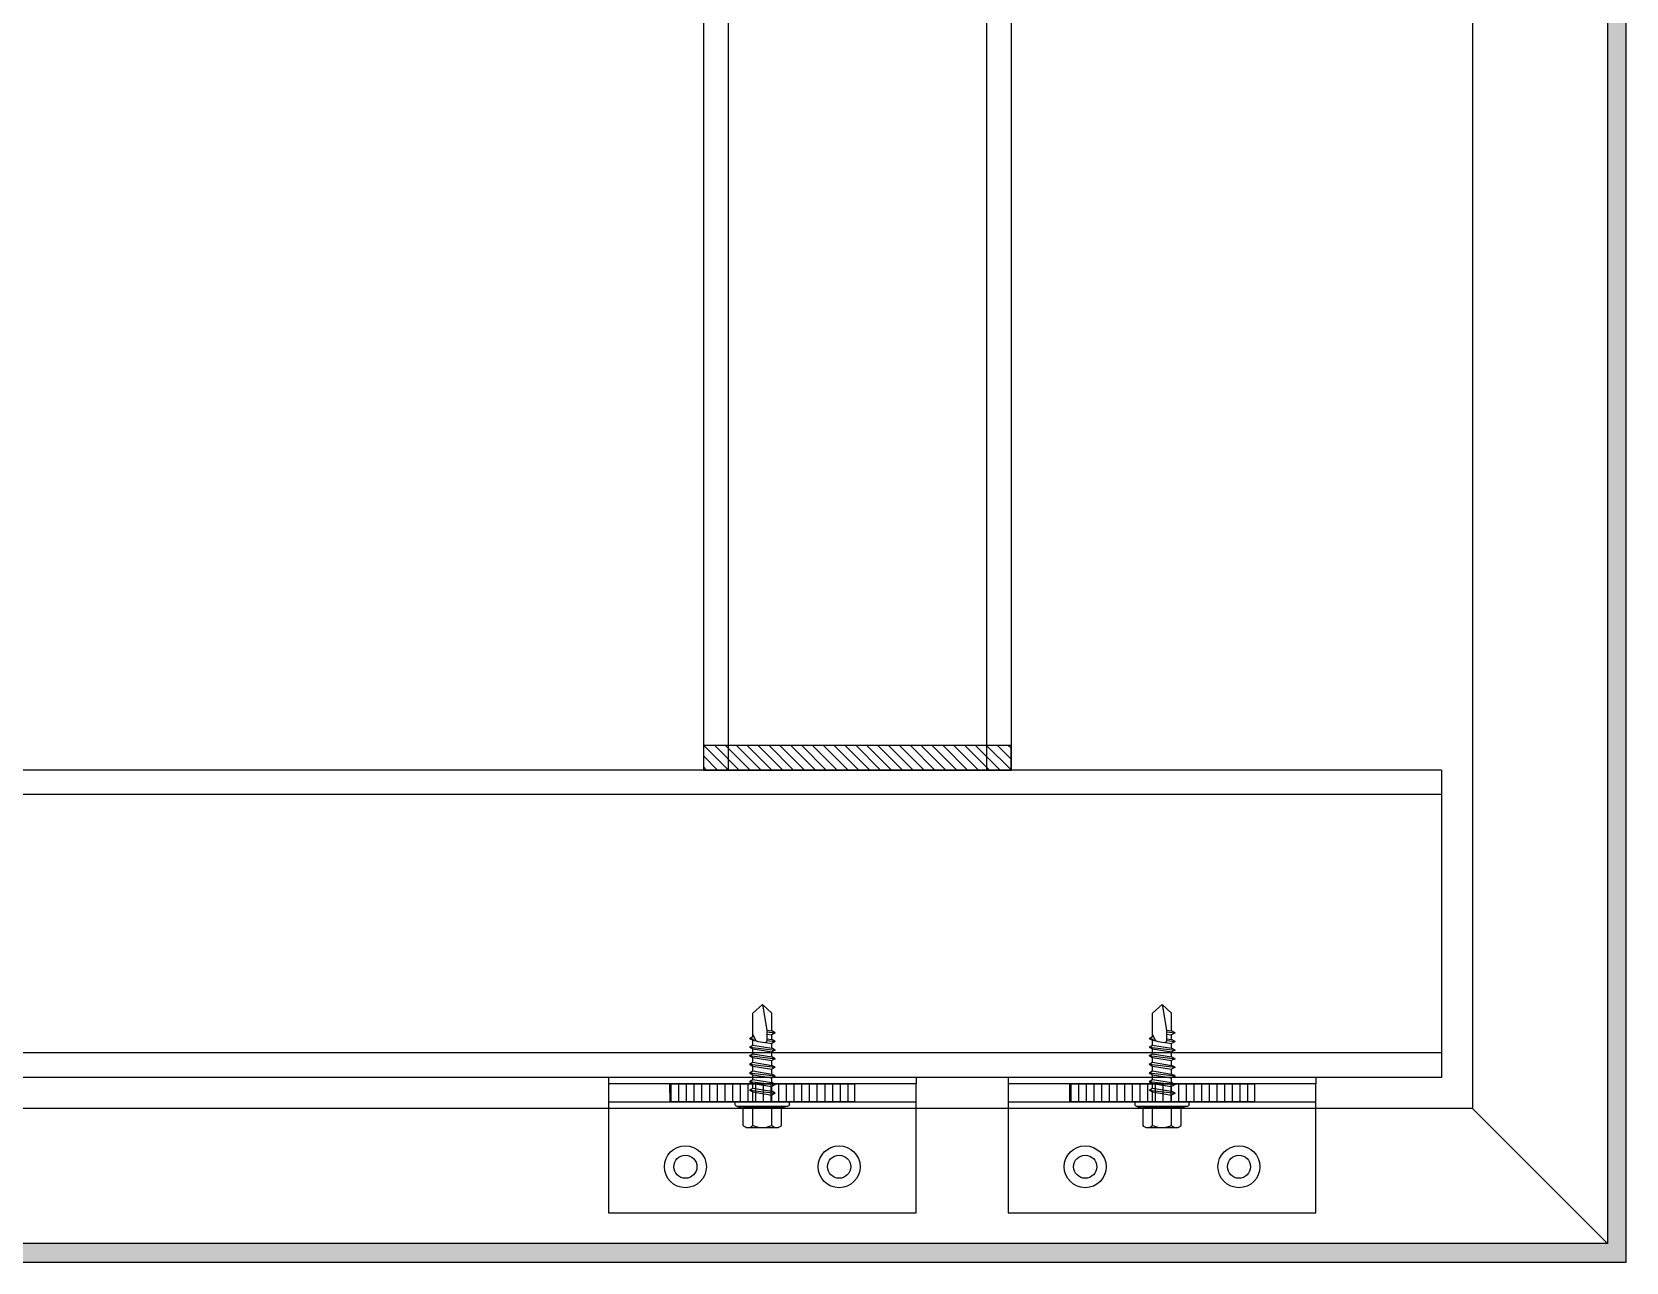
# Model space of a CAD drawing. Header units: millimetres. Extents: x 434053 to 1059003, y -2417481 to 936527.
# Drawn here: x 660402.2 to 660661.3, y -2249801.7 to -2249601.7 of the extents above; entities that cross this region are included whole.
import ezdxf

# ---------------------------------------------------------------- set-up
doc = ezdxf.new("R2010")
doc.units = ezdxf.units.MM
doc.header["$LTSCALE"] = 1000
doc.header["$MEASUREMENT"] = 0
doc.linetypes.add('HIDDEN', pattern=[9.524999999999999, 6.35, -3.175])
doc.layers.get('Defpoints').update_dxf_attribs({"color": 6})
for name, color, linetype in [('ALUM', 1, 'Continuous'), ('ALUM-V', 11, 'Continuous'), ('ELASTOMER-V', 241, 'Continuous'), ('EXTRUSION1', 4, 'Continuous'), ('EXTRUSION2', 133, 'Continuous'), ('FASTENER', 191, 'Continuous'), ('HZHZNEWPLOTLAYER#@$TT', 7, 'Continuous'), ('STEEL-V', 71, 'Continuous'), ('WELD', 6, 'Continuous'), ('铝板断面填充', 14, 'Continuous')]:
    doc.layers.add(name, color=color, linetype=linetype)

# ---------------------------------------------------------------- blocks, each defined once
blk = doc.blocks.new('*U563')
at = {"linetype": 'ByBlock', "lineweight": -2}
for p, q in [((-3.100000000000364, 3.850000000000364), (-3.100000000000364, 1)), ((2.325000000000728, 4.25), (-2.325000000000728, 4.25)), ((-1.549999999999272, 3.850000000000364), (-1.549999999999272, 1)), ((1.549999999999272, 3.850000000000364), (1.549999999999272, 1)), ((3.100000000000364, 3.850000000000364), (3.100000000000364, 1)), ((-4.399999999999636, 0.4500000000007276), (-4.399999999999636, 0)), ((4.399999999999636, 0), (-4.399999999999636, 0)), ((-4.100000000000364, 0.75), (-3.100000000000364, 1)), ((4.100000000000364, 0.75), (-4.100000000000364, 0.75)), ((3.100000000000364, 1), (-3.100000000000364, 1)), ((-2.041306750315925, 0.75), (-1.549999999999272, 1)), ((-1.549999999999272, 0), (-1.549999999999272, -1.590192378864231)), ((2.151306750316508, 0.75), (1.549999999999272, 1)), ((1.549999999999272, 0), (1.549999999999272, -1.090192378864231)), ((4.100000000000364, 0.75), (3.100000000000364, 1)), ((4.399999999999636, 0.4500000000007276), (4.399999999999636, 0)), ((-2.110000000000582, -1.899999999999636), (2.110000000000582, -1.399999999999636)), ((-2.110000000000582, -1.899999999999636), (-1.549999999999272, -1.590192378864231)), ((-2.110000000000582, -1.899999999999636), (-1.549999999999272, -2.209807621135042)), ((-1.549999999999272, -1.590192378864231), (1.549999999999272, -1.090192378864231)), ((-1.549999999999272, -2.209807621135042), (1.549999999999272, -1.709807621135042)), ((-1.549999999999272, -2.209807621135042), (-1.549999999999272, -2.990192378863867)), ((-1.549999999999272, -2.990192378863867), (1.549999999999272, -2.490192378863867)), ((1.549999999999272, -0.3098076211354055), (1.549999999999272, -1.090192378864231)), ((2.110000000000582, -1.399999999999636), (1.549999999999272, -1.090192378864231)), ((2.110000000000582, -1.399999999999636), (1.549999999999272, -1.709807621135042)), ((1.549999999999272, -1.709807621135042), (1.549999999999272, -2.490192378863867)), ((2.110000000000582, -2.799999999999272), (1.549999999999272, -2.490192378863867)), ((-2.110000000000582, -3.299999999999272), (2.110000000000582, -2.799999999999272)), ((-2.110000000000582, -3.299999999999272), (-1.549999999999272, -2.990192378863867)), ((-2.110000000000582, -3.299999999999272), (-1.549999999999272, -3.609807621134678)), ((-2.110000000000581, -4.699999999999273), (2.110000000000583, -4.199999999999273)), ((-2.110000000000581, -4.699999999999273), (-1.549999999999272, -4.390192378863867)), ((-2.110000000000581, -4.699999999999273), (-1.549999999999272, -5.009807621134678)), ((-1.549999999999272, -3.609807621134678), (1.549999999999272, -3.109807621134678)), ((-1.549999999999272, -3.609807621135042), (-1.549999999999272, -4.390192378863867)), ((-1.549999999999272, -4.390192378863867), (1.549999999999273, -3.890192378863867)), ((-1.549999999999272, -5.009807621134678), (1.549999999999273, -4.509807621134678)), ((-1.549999999999271, -5.009807621135042), (-1.549999999999271, -5.790192378863867)), ((2.110000000000582, -2.799999999999272), (1.549999999999272, -3.109807621134678)), ((1.549999999999273, -3.109807621135042), (1.549999999999273, -3.890192378863867)), ((2.110000000000583, -4.199999999999273), (1.549999999999273, -3.890192378863867)), ((2.110000000000583, -4.199999999999273), (1.549999999999273, -4.509807621134678)), ((1.549999999999274, -4.509807621135042), (1.549999999999274, -5.290192378863867)), ((-2.11000000000058, -6.099999999999272), (2.110000000000584, -5.599999999999272)), ((-2.11000000000058, -6.099999999999272), (-1.549999999999271, -5.790192378863867)), ((-2.11000000000058, -6.099999999999272), (-1.549999999999271, -6.409807621134678)), ((-2.110000000000579, -7.499999999999272), (2.110000000000585, -6.999999999999272)), ((-2.110000000000579, -7.499999999999272), (-1.54999999999927, -7.190192378863866)), ((-2.110000000000579, -7.499999999999272), (-1.54999999999927, -7.809807621134677)), ((-1.549999999999271, -5.790192378863867), (1.549999999999274, -5.290192378863867)), ((-1.549999999999271, -6.409807621134678), (1.549999999999274, -5.909807621134678)), ((-1.54999999999927, -6.409807621135041), (-1.54999999999927, -7.190192378863866)), ((-1.54999999999927, -7.190192378863866), (1.549999999999275, -6.690192378863866)), ((-1.54999999999927, -7.809807621134677), (1.549999999999275, -7.309807621134677)), ((2.110000000000584, -5.599999999999272), (1.549999999999274, -5.290192378863867)), ((2.110000000000584, -5.599999999999272), (1.549999999999274, -5.909807621134678)), ((1.549999999999275, -5.909807621135041), (1.549999999999275, -6.690192378863866)), ((2.110000000000585, -6.999999999999272), (1.549999999999275, -6.690192378863866)), ((2.110000000000585, -6.999999999999272), (1.549999999999275, -7.309807621134677)), ((1.549999999999275, -7.309807621134677), (1.549999999999275, -8.090192378865321)), ((-2.110000000000579, -8.900000000000727), (2.110000000000585, -8.400000000000727)), ((-2.110000000000579, -8.900000000000727), (-1.54999999999927, -8.590192378865321)), ((-2.110000000000579, -8.900000000000727), (-1.54999999999927, -9.209807621136132)), ((-2.110000000000579, -10.30000000000036), (-1.54999999999927, -9.990192378864958)), ((-2.110000000000579, -10.30000000000036), (-1.141147094092955, -10.18393879649848)), ((-2.110000000000579, -10.30000000000036), (-1.54999999999927, -10.60980762113577)), ((-1.54999999999927, -7.809807621134677), (-1.54999999999927, -8.590192378865321)), ((-1.54999999999927, -8.590192378865321), (1.549999999999275, -8.090192378865321)), ((-1.54999999999927, -9.209807621136132), (1.549999999999275, -8.709807621136132)), ((-1.54999999999927, -9.209807621136132), (-1.54999999999927, -9.990192378864958)), ((-1.54999999999927, -9.990192378864958), (-0.9946989986692616, -9.891031485770508)), ((0.5619885887190348, -9.639837273735974), (1.549999999999275, -9.490192378864958)), ((0.7141825614198778, -9.953488843050945), (2.110000000000585, -9.800000000000363)), ((0.7141825614198778, -10.23227502088157), (1.549999999999275, -10.10980762113577)), ((2.110000000000585, -8.400000000000727), (1.549999999999275, -8.090192378865321)), ((2.110000000000585, -8.400000000000727), (1.549999999999275, -8.709807621136132)), ((1.549999999999275, -8.709807621136132), (1.549999999999275, -9.490192378864958)), ((2.110000000000585, -9.800000000000363), (1.549999999999275, -9.490192378864958)), ((2.110000000000585, -9.800000000000363), (1.549999999999275, -10.10980762113577)), ((1.549999999999275, -10.10980762113577), (1.549999999999275, -10.89019237886459)), ((-1.54999999999927, -10.60980762113577), (-1.334865735341734, -10.57139078816108)), ((-1.54999999999927, -10.60980762113577), (-1.54999999999927, -14.40000000000073)), ((0.7141825614198778, -11.01265977861221), (1.549999999999275, -10.89019237886459)), ((0.7141825614198778, -11.3534888430524), (2.110000000000585, -11.2)), ((0.7141825614198778, -11.63227502088303), (1.549999999999275, -11.5098076211354)), ((2.110000000000585, -11.2), (1.549999999999275, -10.89019237886459)), ((2.110000000000585, -11.2), (1.549999999999275, -11.5098076211354)), ((1.549999999999275, -11.5098076211354), (1.549999999999275, -14.40000000000073)), ((2.664535259100376e-15, -15.80000000000036), (-1.54999999999927, -14.40000000000073)), ((2.664535259100376e-15, -15.80000000000036), (1.549999999999275, -14.40000000000073))]:
    blk.add_line(p, q, dxfattribs=at)
blk.add_lwpolyline([(2.664535259100376e-15, -15.80000000000036), (0.7141825614198778, -11.63227502088303), (0.7141825614198778, -9.900899293751717, 0.4176573264866609), (0.4106596181591184, -9.60091997968011, 0.09706246058353715), (-0.9946989986692616, -9.891031485770508), (-1.54999999999927, -11.0016756527395)], format="xyb", dxfattribs=at)
for centre, radius, start, end in [((-2.325000000000728, 3.299218750000364), 0.9507812499999939, 35.40085557735623, 144.5991444226438), ((0, 1.046875), 3.203124999999813, 61.05941179989344, 118.9405882001065), ((2.325000000000728, 3.299218750000364), 0.9507812499999881, 35.40085557735623, 144.5991444226438), ((-4.100000000000364, 0.4500000000007276), 0.3, 90, 180), ((4.100000000000364, 0.4500000000007276), 0.3, 0, 90)]:
    blk.add_arc(centre, radius, start, end, dxfattribs=at)
blk = doc.blocks.new('*U562')
at = {"layer": 'EXTRUSION1', "linetype": 'HIDDEN'}
h = blk.add_hatch(dxfattribs=at)
h.set_pattern_fill('ANSI31', color=8, scale=10, angle=45, style=0)
h.set_pattern_definition([(90, (-29149.79709862045, 32516.85714957471), (-1.25, 2e-16), [])])
h.paths.add_polyline_path([(40.01243538530564, 18.06681396374486), (10.012435385302, 18.06681396396313), (9.994380437222773, 20.99983998126415), (39.99438043724824, 20.99983998104587)])
h = blk.add_hatch(dxfattribs=at)
h.set_pattern_fill('ANSI31', color=8, scale=10, angle=45, style=0)
h.set_pattern_definition([(90, (-29149.79709862045, 32581.85714957471), (-1.25, 2e-16), [])])
h.paths.add_polyline_path([(105.0124353853056, 18.06681396327192), (75.012435385302, 18.06681396348292), (75.00000000331367, 20.99983998079122), (105.0000000033391, 20.99983998057294)])
blk.add_line((3.306396934021905e-09, 18.06681396403589), (50.00000000330276, 18.0668139636721))
at = {"linetype": 'HIDDEN'}
for p, q in [((65.0000000033064, 18.06681396355568), (115.0000000033028, 18.06681396319188)), ((65.00000000012369, 16.99999999952706), (115.0000000001237, 16.99999999916326))]:
    blk.add_line(p, q, dxfattribs=at)
for points in [[(3.324586828057363e-09, 20.99983998134419), (1.236912794411182e-10, 17)], [(50.00000000012369, 16.9999999996362), (50.00000000332459, 20.99983998097311), (3.324586828057363e-09, 20.99983998133691)], [(65.00000000332459, 20.99983998086397), (65, -4.729372449219227e-10), (115, -8.36735125631094e-10), (115.0000000033246, 20.99983998050018), (65.00000000332459, 20.99983998086397)]]:
    blk.add_lwpolyline(points)
blk.add_lwpolyline([(1.236912794411182e-10, 17), (0, 0), (50, -3.637978807091713e-10), (50.00000000012369, 16.9999999996362)], dxfattribs=at)
at = {"layer": 'ELASTOMER-V', "linetype": 'HIDDEN'}
for p, q in [((9.915268621796258e-05, 21.99984365353455), (9.915268257998378e-05, 20.99984365353455)), ((49.99990085400297, 21.99984365317075), (9.915268621796258e-05, 21.99984365353455)), ((49.99990085400297, 21.99984365317075), (49.9999008539957, 20.99984365317075)), ((65.00009915268622, 21.99984365306161), (65.00009915268258, 20.99984365306161)), ((114.999900854003, 21.99984365269781), (65.00009915268622, 21.99984365306161)), ((114.999900854003, 21.99984365269781), (114.9999008539957, 20.99984365269781))]:
    blk.add_line(p, q, dxfattribs=at)
at = {"layer": 'EXTRUSION1', "color": 8, "linetype": 'HIDDEN'}
for points in [[(40.01243538530564, 18.06681396374486), (10.012435385302, 18.06681396396313), (9.994380437222773, 20.99983998126415), (39.99438043724824, 20.99983998104587)], [(105.0124353853056, 18.06681396327192), (75.012435385302, 18.06681396348292), (75.00000000331367, 20.99983998079122), (105.0000000033391, 20.99983998057294)]]:
    blk.add_lwpolyline(points, close=True, dxfattribs=at)
at = {"layer": 'FASTENER'}
for centre, radius in [((12.50000000005457, 7.499999999912689), 3.410657394134659), ((37.50000000005457, 7.49999999973079), 3.410657394134659), ((77.50000000005457, 7.499999999432475), 3.410657394134659), ((102.5000000000546, 7.499999999250576), 3.410657394134659), ((12.50000000005457, 7.499999999912689), 1.875), ((37.50000000005457, 7.49999999973079), 1.875), ((77.50000000005457, 7.499999999432475), 1.875), ((102.5000000000546, 7.499999999250576), 1.875)]:
    blk.add_circle(centre, radius, dxfattribs=at)
at = {"layer": 'FASTENER', "xscale": -1, "rotation": 179.9999555529958}
for p in [(25.01239116587332, 18.06682732070774), (89.99995578387409, 18.06682732022752)]:
    blk.add_blockref('*U563', p, dxfattribs=at)
blk = doc.blocks.new('A$C5B83370A')
at = {"layer": 'WELD'}
h = blk.add_hatch(dxfattribs=at)
h.set_pattern_fill('ANSI31', color=256, scale=10, angle=89.99999999999999, style=0)
h.set_pattern_definition([(135, (-18758.81141683045, 90981.22924089394), (-0.8838834764831848, -0.8838834764831841), [])])
h.paths.add_polyline_path([(9649.999999998967, -470.0016819992452), (9699.999999998967, -470.0016819992452), (9699.999999998967, -466.0054888944724), (9649.999999998967, -466.0054888944724)])
at = {"layer": '铝板断面填充', "linetype": 'ByBlock'}
blk.add_hatch(color=14, dxfattribs=at).paths.add_polyline_path([(9314.999999999942, -525.0000000001455), (9314.999999999942, -550.0000000001455), (9800, -550), (9800, -300), (9730, -300), (9730, -265), (9705, -265), (9705, -268), (9727, -268), (9727, -303), (9797, -303), (9797, -547), (9317.999999999942, -547.0000000001455), (9317.999999999942, -525.0000000001455)])
at = {"layer": 'ALUM'}
blk.add_lwpolyline([(9314.999999999942, -525.0000000001455), (9314.999999999942, -550.0000000001455), (9800, -550), (9800, -300), (9730, -300), (9730, -265), (9705, -265), (9705, -268), (9727, -268), (9727, -303), (9797, -303), (9797, -547), (9317.999999999942, -547.0000000001455), (9317.999999999942, -525.0000000001455), (9314.999999999942, -525.0000000001455)], dxfattribs=at)
at = {"layer": 'ALUM-V'}
blk.add_line((9775.000000000073, -525.0012577371963), (9797, -547), dxfattribs=at)
blk.add_lwpolyline([(9704.999999997774, -267.999999991036), (9704.999999997352, -324.9999999947322), (9775.000000000015, -324.9999999986321), (9775.000000000073, -525.0012577371963), (9317.999331317435, -525.0244312285795)], dxfattribs=at)
at = {"layer": 'Defpoints'}
blk.add_lwpolyline([(9649.999999998967, -470.0016819992452), (9699.999999998967, -470.0016819992452), (9699.999999998967, -466.0054888944724), (9649.999999998967, -466.0054888944724)], close=True, dxfattribs=at)
at = {"layer": 'STEEL-V'}
for p, q in [((9649.99999999936, -79.99999999487773), (9649.99999999936, -470.0016819992452)), ((9699.99999999904, -79.99999999487773), (9699.99999999904, -470.0016819992452)), ((9770.000000000044, -470.0016819992452), (9322.783811716203, -470.0016819993034)), ((9770.000000000044, -470.0016819992452), (9770.000000000044, -520.0016819992597)), ((9770.000000000044, -520.0016819992452), (9322.783811716203, -520.0016819993034))]:
    blk.add_line(p, q, dxfattribs=at)
at = {"layer": 'STEEL-V', "linetype": 'HIDDEN'}
for p, q in [((9653.99999999936, -79.99999999522697), (9653.99999999936, -470.0016819992452)), ((9695.99999999936, -79.999999995096), (9695.99999999936, -470.0016819992597)), ((9770.000000000044, -474.0016819992452), (9322.783811716203, -474.0016819993034)), ((9770.000000000044, -516.0016819992452), (9322.783811716203, -516.0016819993034))]:
    blk.add_line(p, q, dxfattribs=at)
at = {"layer": 'EXTRUSION2', "rotation": 2.306711351662554e-05}
blk.add_blockref('*U562', (9634.560832980991, -541.9977946081926), dxfattribs=at)
blk = doc.blocks.new('A$C4AEA3CD0')
blk.add_blockref('A$C5B83370A', (2470.700698670058, 4337.964561471359))

msp = doc.modelspace()

# ---------------------------------------------------------------- block references
at = {"layer": 'HZHZNEWPLOTLAYER#@$TT'}
msp.add_blockref('A$C4AEA3CD0', (648390.646983277, -2253589.644804623), dxfattribs=at)

doc.saveas('drawing.dxf')
